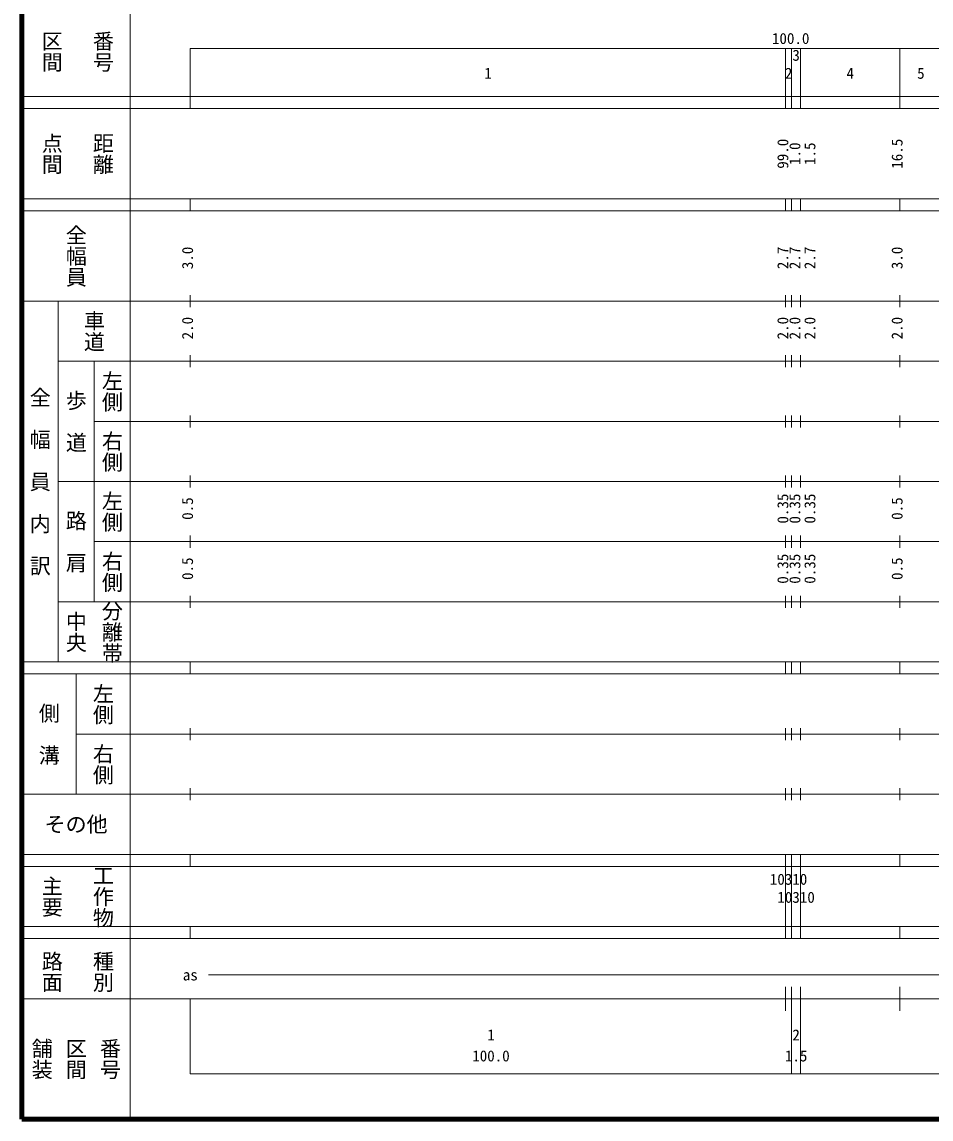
# Model space of a CAD drawing. Units: millimetres, scale not verified. Extents: x 40000 to 680000, y 20000 to 380000.
# Drawn here: x 40000 to 191191, y 20000 to 202409 of the extents above; entities that cross this region are included whole.
import ezdxf
from ezdxf.enums import TextEntityAlignment as Align

# ---------------------------------------------------------------- set-up
doc = ezdxf.new("R2010")
doc.units = ezdxf.units.MM
doc.header["$LTSCALE"] = 1000
doc.layers.add('M-TTL', color=2, linetype='Continuous', lineweight=140)
doc.layers.add('M-TTL-BAND', color=7, linetype='Continuous', lineweight=13)
doc.styles.add('@ＭＳ ゴシック', font='')
doc.styles.add('ＭＳ ゴシック', font='')
doc.styles.get('@ＭＳ ゴシック').set_extended_font_data('@MS Gothic')
doc.styles.get('ＭＳ ゴシック').set_extended_font_data('MS Gothic')

msp = doc.modelspace()

# ---------------------------------------------------------------- linework, layer by layer
at = {"layer": 'M-TTL'}
for p, q in [((40000, 380000), (40000, 20000)), ((40000, 20000), (680000, 20000))]:
    msp.add_line(p, q, dxfattribs=at)
at = {"layer": 'M-TTL-BAND'}
for p, q in [((58000, 370000), (58000, 20000)), ((68000, 198000), (579000, 198000)), ((68000, 198000), (68000, 188000)), ((167000, 188000), (167000, 198000)), ((168000, 188000), (168000, 198000)), ((169500, 188000), (169500, 198000)), ((186000, 188000), (186000, 198000)), ((40000, 190000), (579000, 190000)), ((40000, 188000), (579000, 188000)), ((40000, 173000), (579000, 173000)), ((68000, 171000), (68000, 173000)), ((167000, 171000), (167000, 173000)), ((168000, 171000), (168000, 173000)), ((169500, 171000), (169500, 173000)), ((186000, 171000), (186000, 173000)), ((40000, 171000), (579000, 171000)), ((68000, 155000), (68000, 157000)), ((167000, 155000), (167000, 157000)), ((168000, 155000), (168000, 157000)), ((169500, 155000), (169500, 157000)), ((186000, 155000), (186000, 157000)), ((40000, 156000), (579000, 156000)), ((46000, 96000), (46000, 156000)), ((46000, 146000), (579000, 146000)), ((52000, 146000), (52000, 106000)), ((68000, 145000), (68000, 147000)), ((167000, 145000), (167000, 147000)), ((168000, 145000), (168000, 147000)), ((169500, 145000), (169500, 147000)), ((186000, 145000), (186000, 147000)), ((68000, 135000), (68000, 137000)), ((167000, 135000), (167000, 137000)), ((168000, 135000), (168000, 137000)), ((169500, 135000), (169500, 137000)), ((186000, 135000), (186000, 137000)), ((52000, 136000), (579000, 136000)), ((46000, 126000), (579000, 126000)), ((68000, 125000), (68000, 127000)), ((167000, 125000), (167000, 127000)), ((168000, 125000), (168000, 127000)), ((169500, 125000), (169500, 127000)), ((186000, 125000), (186000, 127000)), ((68000, 115000), (68000, 117000)), ((167000, 115000), (167000, 117000)), ((168000, 115000), (168000, 117000)), ((169500, 115000), (169500, 117000)), ((186000, 115000), (186000, 117000)), ((52000, 116000), (579000, 116000)), ((46000, 106000), (579000, 106000)), ((68000, 105000), (68000, 107000)), ((167000, 105000), (167000, 107000)), ((168000, 105000), (168000, 107000)), ((169500, 105000), (169500, 107000)), ((186000, 105000), (186000, 107000)), ((40000, 96000), (579000, 96000)), ((68000, 94000), (68000, 96000)), ((167000, 94000), (167000, 96000)), ((168000, 94000), (168000, 96000)), ((169500, 94000), (169500, 96000)), ((186000, 94000), (186000, 96000)), ((40000, 94000), (579000, 94000)), ((49000, 94000), (49000, 74000)), ((49000, 84000), (579000, 84000)), ((68000, 83000), (68000, 85000)), ((167000, 83000), (167000, 85000)), ((168000, 83000), (168000, 85000)), ((169500, 83000), (169500, 85000)), ((186000, 83000), (186000, 85000)), ((68000, 73000), (68000, 75000)), ((167000, 73000), (167000, 75000)), ((168000, 73000), (168000, 75000)), ((169500, 73000), (169500, 75000)), ((186000, 73000), (186000, 75000)), ((40000, 74000), (579000, 74000)), ((40000, 64000), (579000, 64000)), ((68000, 62000), (68000, 64000)), ((167000, 62000), (167000, 64000)), ((168000, 62000), (168000, 64000)), ((169500, 62000), (169500, 64000)), ((186000, 62000), (186000, 64000)), ((40000, 62000), (579000, 62000)), ((167000, 52000), (167000, 62000)), ((168000, 52000), (168000, 62000)), ((168000, 52000), (168000, 62000)), ((169500, 52000), (169500, 62000)), ((40000, 52000), (579000, 52000)), ((68000, 50000), (68000, 52000)), ((167000, 50000), (167000, 52000)), ((168000, 50000), (168000, 52000)), ((169500, 50000), (169500, 52000)), ((186000, 50000), (186000, 52000)), ((40000, 50000), (579000, 50000)), ((71000, 44000), (544000, 44000)), ((167000, 38000), (167000, 42000)), ((168000, 27500), (168000, 42000)), ((169500, 27500), (169500, 42000)), ((186000, 38000), (186000, 42000)), ((40000, 40000), (579000, 40000)), ((68000, 40000), (68000, 27500)), ((68000, 27500), (579000, 27500))]:
    msp.add_line(p, q, dxfattribs=at)

# ---------------------------------------------------------------- texts
at = {"layer": 'M-TTL-BAND', "style": '@ＭＳ ゴシック'}
for s, p in [('番号', (53500, 197500)), ('区間', (45000, 197500)), ('点間', (45000, 180500)), ('距離', (53500, 180500)), ('全幅員', (49000, 163500)), ('車道', (52000, 151000)), ('左側', (55000, 141000)), ('全\u3000幅\u3000員\u3000内\u3000訳', (43000, 126000)), ('歩\u3000道', (49000, 136000)), ('右側', (55000, 131000)), ('左側', (55000, 121000)), ('路\u3000肩', (49000, 116000)), ('右側', (55000, 111000)), ('分離帯', (55000, 101000)), ('中央', (49000, 101000)), ('左側', (53500, 89000)), ('側\u3000溝', (44500, 84000)), ('右側', (53500, 79000)), ('主要', (45000, 57000)), ('工作物', (53500, 57000)), ('路面', (45000, 44500)), ('種別', (53500, 44500)), ('舗装', (43333, 30000)), ('区間', (49000, 30000)), ('番号', (54667, 30000))]:
    msp.add_text(s, height=2566, rotation=270, dxfattribs=at).set_placement(p, align=Align.MIDDLE_CENTER)
at = {"layer": 'M-TTL-BAND', "style": 'ＭＳ ゴシック'}
for s, p in [('100.0', (167844, 198195)), ('3', (168750, 195405)), ('1', (117500, 192405)), ('2', (167500, 192405)), ('4', (177750, 192405)), ('5', (189500, 192405)), ('as', (68000, 42500)), ('1', (118000, 32523)), ('2', (168750, 32523)), ('100.0', (118000, 29033)), ('1.5', (168750, 29033))]:
    msp.add_text(s, height=1833, dxfattribs=at).set_placement(p, align=Align.BOTTOM_CENTER)
for s, p in [('99.0', (168000, 180500)), ('16.5', (187000, 180500)), ('1.0', (170000, 180500)), ('1.5', (172500, 180500)), ('3.0', (69000, 163174)), ('2.7', (168000, 163174)), ('2.7', (170000, 163174)), ('2.7', (172500, 163174)), ('3.0', (187000, 163174)), ('2.0', (69000, 151500)), ('2.0', (168000, 151500)), ('2.0', (170000, 151500)), ('2.0', (172500, 151500)), ('2.0', (187000, 151500)), ('0.5', (69000, 121500)), ('0.35', (168000, 121500)), ('0.35', (170000, 121500)), ('0.35', (172500, 121500)), ('0.5', (187000, 121500)), ('0.5', (69000, 111500)), ('0.35', (168000, 111500)), ('0.35', (170000, 111500)), ('0.35', (172500, 111500)), ('0.5', (187000, 111500))]:
    msp.add_text(s, height=1833, rotation=90, dxfattribs=at).set_placement(p, align=Align.BOTTOM_CENTER)
msp.add_text('その他', height=2566, dxfattribs=at).set_placement((49000, 69000), align=Align.MIDDLE_CENTER)
for p in [(164375, 58405), (165625, 55405)]:
    msp.add_text('10310', height=1833, dxfattribs=at).set_placement(p, align=Align.BOTTOM_LEFT)

doc.saveas('drawing.dxf')
